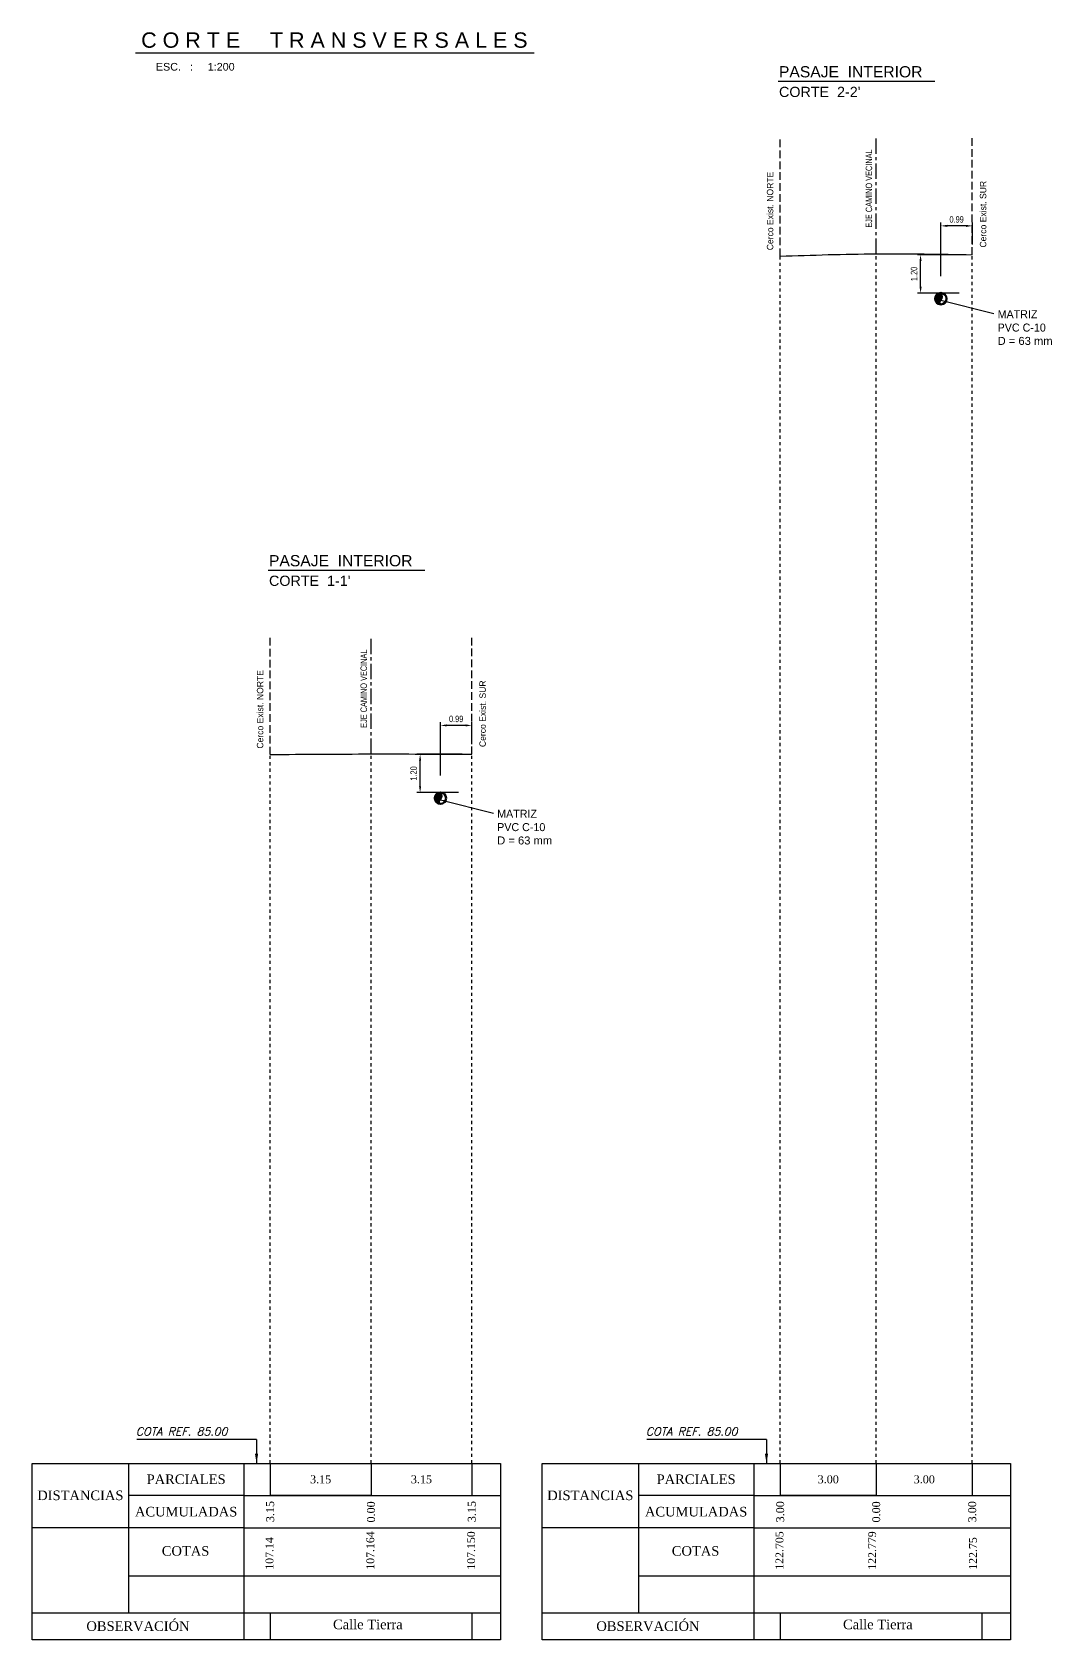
# Model space of a CAD drawing. Header units: metres. Extents: x 244933 to 246143, y 6126180 to 6128142.
# Drawn here: x 245228.3 to 245260.1, y 6126192.9 to 6126243.1 of the extents above; entities that cross this region are included whole.
import ezdxf

# ---------------------------------------------------------------- set-up
doc = ezdxf.new("R2010")
doc.units = ezdxf.units.M
doc.header["$LTSCALE"] = 2
doc.header["$MEASUREMENT"] = 0
doc.header["$PDMODE"] = 34
doc.header["$PDSIZE"] = 0.066667
for name, pattern in [('ACAD_ISO02W100', [15, 12, -3]), ('ACAD_ISO04W100', [30, 24, -3, 0, -3]), ('CENTER', [2, 1.25, -0.25, 0.25, -0.25])]:
    doc.linetypes.add(name, pattern=pattern)
doc.layers.get('Defpoints').update_dxf_attribs({"linetype": 'CONTINUOUS'})
for name, color, linetype in [('0_COTA', 7, 'CONTINUOUS'), ('0_TEXTO', 7, 'CONTINUOUS'), ('CB_CERCO-ALAMBRADO', 2, 'Cerco'), ('CERCO', 153, 'CERCO_A1'), ('CORTE-TRNV', 7, 'CONTINUOUS'), ('kilometro', 7, 'CONTINUOUS'), ('LONG_01-DIST-PAR', 7, 'CONTINUOUS'), ('LONG_02-DIST-ACUM', 7, 'CONTINUOUS'), ('TRANS_03-COTA-CANAL-BORDE', 7, 'CONTINUOUS'), ('TRANSVERSALES', 7, 'CONTINUOUS')]:
    doc.layers.add(name, color=color, linetype=linetype)
doc.layers.add('AS-PVC0200', color=1, linetype='CONTINUOUS', lineweight=50)
doc.styles.add('01_Párrafo', font='ARIALN.TTF', dxfattribs={"height": 0.002})
doc.styles.add('2-100', font='ARIALN.TTF', dxfattribs={"height": 0.2})
doc.styles.add('ARIAL', font='arial.ttf', dxfattribs={"height": 7})
doc.styles.add('estilo2', font='romantic.ttf')
doc.styles.add('ITALIC', font='ITALIC')
doc.linetypes.add('Cerco', pattern='A,0.0123,[130,ltypeshp.shx,S=0.001,R=-45,X=0,Y=0],0,[130,ltypeshp.shx,S=0.001,R=45,X=0,Y=0],0.0001', length=0.0124)
doc.linetypes.add('CERCO_A1', pattern='A,7.5,["X",Standard,S=2,R=0,X=0,Y=-1],7.5', length=15)
doc.dimstyles.new('100', dxfattribs={"dimscale": 100, "dimtxt": 0.2, "dimasz": 0.002, "dimexe": 0.001, "dimexo": 0.003, "dimgap": 0.001, "dimtad": 1, "dimzin": 0, "dimdsep": 46, "dimtxsty": '2-100', "dimcen": 0, "dimclrd": 256, "dimclre": 256, "dimclrt": 256, "dimadec": 0, "dimazin": 0, "dimtfac": 1, "dimtix": 1, "dimtmove": 0, "dimatfit": 2, "dimfxl": 1, "dimtolj": 1, "dimtzin": 0, "dimarcsym": 0})
doc.dimstyles.new('100$7', dxfattribs={"dimscale": 100, "dimtxt": 0.2, "dimasz": 0.002, "dimexe": 0.001, "dimexo": 0.004, "dimgap": 0.001, "dimtad": 0, "dimzin": 0, "dimdsep": 46, "dimtxsty": '2-100', "dimcen": 0, "dimclrd": 256, "dimclre": 256, "dimclrt": 256, "dimadec": 0, "dimazin": 0, "dimtfac": 1, "dimtmove": 0, "dimatfit": 2, "dimfxl": 1, "dimtolj": 1, "dimtzin": 0, "dimarcsym": 0})
doc.dimstyles.new('Dim_Trans-100-Acum', dxfattribs={"dimscale": 100, "dimtxt": 0.002, "dimasz": 0.002, "dimexe": 0.001, "dimexo": 0.003, "dimgap": 0.001, "dimtad": 0, "dimjust": 4, "dimzin": 0, "dimdsep": 46, "dimtxsty": 'Standard', "dimblk": 'NONE', "dimcen": 0, "dimse1": 1, "dimse2": 1, "dimsd1": 1, "dimsd2": 1, "dimclrd": 256, "dimclre": 256, "dimclrt": 256, "dimadec": 0, "dimazin": 0, "dimtp": 95, "dimtfac": 1, "dimtix": 1, "dimtofl": 0, "dimtmove": 1, "dimatfit": 2, "dimldrblk": 'NONE', "dimfxl": 0.003, "dimfxlon": 1, "dimtolj": 1, "dimtzin": 12, "dimlwd": -1, "dimlwe": -1, "dimarcsym": 0})

# ---------------------------------------------------------------- blocks, each defined once
blk = doc.blocks.new('*D107')
at = {"layer": 'Defpoints', "color": 0, "transparency": 16777216}
for p in [(245238.847, 6126198.419), (245238.847, 6126198.419), (245238.847, 6126197.419)]:
    blk.add_point(p, dxfattribs=at)
at = {"layer": 'LONG_02-DIST-ACUM', "transparency": 16777216}
for q in [(245238.747, 6126197.419), (245238.947, 6126197.419)]:
    blk.add_line((245238.847, 6126197.419), q, dxfattribs=at)
at = {"layer": 'LONG_02-DIST-ACUM', "transparency": 16777216, "insert": (245238.847, 6126196.904), "char_height": 0.25, "attachment_point": 5, "rotation": 90, "style": 'estilo2'}
blk.add_mtext('\\A1;0.00', dxfattribs=at)
blk = doc.blocks.new('_None')
blk = doc.blocks.new('*D108')
at = {"layer": 'Defpoints', "color": 0, "transparency": 16777216}
for p in [(245238.847, 6126198.419), (245238.847, 6126198.419), (245238.847, 6126197.419)]:
    blk.add_point(p, dxfattribs=at)
at = {"layer": 'LONG_02-DIST-ACUM', "transparency": 16777216}
for q in [(245238.747, 6126197.419), (245238.947, 6126197.419)]:
    blk.add_line((245238.847, 6126197.419), q, dxfattribs=at)
at = {"layer": 'LONG_02-DIST-ACUM', "transparency": 16777216, "insert": (245238.847, 6126196.904), "char_height": 0.25, "attachment_point": 5, "rotation": 90, "style": 'estilo2'}
blk.add_mtext('\\A1;0.00', dxfattribs=at)
blk = doc.blocks.new('*D109')
at = {"layer": 'Defpoints', "color": 0, "transparency": 16777216}
for p in [(245235.697, 6126198.419), (245238.847, 6126198.419), (245235.697, 6126197.419)]:
    blk.add_point(p, dxfattribs=at)
at = {"layer": 'LONG_02-DIST-ACUM', "transparency": 16777216}
blk.add_line((245238.847, 6126197.419), (245235.697, 6126197.419), dxfattribs=at)
at = {"layer": 'LONG_02-DIST-ACUM', "transparency": 16777216, "insert": (245235.697, 6126196.915), "char_height": 0.25, "attachment_point": 5, "rotation": 90, "style": 'estilo2'}
blk.add_mtext('\\A1;3.15', dxfattribs=at)
blk = doc.blocks.new('*D102')
at = {"layer": '0_COTA', "lineweight": -2, "transparency": 16777216}
for p, q in [((245241.695, 6126220.567), (245240.28, 6126220.567)), ((245240.38, 6126219.569), (245240.38, 6126220.367)), ((245241.584, 6126219.369), (245240.28, 6126219.369))]:
    blk.add_line(p, q, dxfattribs=at)
at = {"layer": '0_COTA', "transparency": 16777216}
for points in [[(245240.347, 6126220.367), (245240.413, 6126220.367), (245240.38, 6126220.567)], [(245240.347, 6126219.569), (245240.413, 6126219.569), (245240.38, 6126219.369)]]:
    blk.add_solid(points, dxfattribs=at)
at = {"layer": 'Defpoints', "color": 0, "transparency": 16777216}
for p in [(245240.38, 6126220.567), (245241.995, 6126220.567), (245241.884, 6126219.369)]:
    blk.add_point(p, dxfattribs=at)
at = {"layer": '0_COTA', "transparency": 16777216, "insert": (245240.178, 6126219.968), "char_height": 0.2, "attachment_point": 5, "rotation": 90, "style": '2-100'}
blk.add_mtext('\\A1;1.20', dxfattribs=at)
blk = doc.blocks.new('*D103')
at = {"layer": '0_COTA', "lineweight": -2, "transparency": 16777216}
for p, q in [((245241.013, 6126219.902), (245241.013, 6126221.568)), ((245241.799, 6126221.468), (245241.213, 6126221.468)), ((245241.999, 6126220.882), (245241.999, 6126221.568))]:
    blk.add_line(p, q, dxfattribs=at)
at = {"layer": '0_COTA', "transparency": 16777216}
for points in [[(245241.213, 6126221.501), (245241.213, 6126221.435), (245241.013, 6126221.468)], [(245241.799, 6126221.501), (245241.799, 6126221.435), (245241.999, 6126221.468)]]:
    blk.add_solid(points, dxfattribs=at)
at = {"layer": 'Defpoints', "color": 0, "transparency": 16777216}
for p in [(245241.013, 6126221.468), (245241.999, 6126220.582), (245241.013, 6126219.602)]:
    blk.add_point(p, dxfattribs=at)
at = {"layer": '0_COTA', "transparency": 16777216, "insert": (245241.506, 6126221.67), "char_height": 0.2, "attachment_point": 5, "style": '2-100'}
blk.add_mtext('\\A1;0.99', dxfattribs=at)
blk = doc.blocks.new('*D104')
at = {"layer": 'Defpoints', "color": 0, "transparency": 16777216}
for p in [(245235.697, 6126198.419), (245238.847, 6126198.419), (245235.697, 6126197.919)]:
    blk.add_point(p, dxfattribs=at)
at = {"layer": 'LONG_02-DIST-ACUM', "transparency": 16777216, "insert": (245237.272, 6126197.919), "char_height": 0.25, "attachment_point": 5, "style": 'estilo2'}
blk.add_mtext('\\A1;3.15', dxfattribs=at)
blk = doc.blocks.new('*D105')
at = {"layer": 'Defpoints', "color": 0, "transparency": 16777216}
for p in [(245238.847, 6126198.419), (245241.997, 6126198.419), (245238.847, 6126197.919)]:
    blk.add_point(p, dxfattribs=at)
at = {"layer": 'LONG_02-DIST-ACUM', "transparency": 16777216, "insert": (245240.422, 6126197.919), "char_height": 0.25, "attachment_point": 5, "style": 'estilo2'}
blk.add_mtext('\\A1;3.15', dxfattribs=at)
blk = doc.blocks.new('*D106')
at = {"layer": 'Defpoints', "color": 0, "transparency": 16777216}
for p in [(245238.847, 6126198.419), (245241.997, 6126198.419), (245241.997, 6126197.419)]:
    blk.add_point(p, dxfattribs=at)
at = {"layer": 'LONG_02-DIST-ACUM', "transparency": 16777216}
blk.add_line((245238.847, 6126197.419), (245241.997, 6126197.419), dxfattribs=at)
at = {"layer": 'LONG_02-DIST-ACUM', "transparency": 16777216, "insert": (245241.997, 6126196.915), "char_height": 0.25, "attachment_point": 5, "rotation": 90, "style": 'estilo2'}
blk.add_mtext('\\A1;3.15', dxfattribs=at)
blk = doc.blocks.new('*D190')
at = {"layer": 'Defpoints', "color": 0, "transparency": 16777216}
for p in [(245254.63, 6126198.419), (245254.63, 6126198.419), (245254.63, 6126197.419)]:
    blk.add_point(p, dxfattribs=at)
at = {"layer": 'LONG_02-DIST-ACUM', "transparency": 16777216}
for q in [(245254.53, 6126197.419), (245254.73, 6126197.419)]:
    blk.add_line((245254.63, 6126197.419), q, dxfattribs=at)
at = {"layer": 'LONG_02-DIST-ACUM', "transparency": 16777216, "insert": (245254.63, 6126196.904), "char_height": 0.25, "attachment_point": 5, "rotation": 90, "style": 'estilo2'}
blk.add_mtext('\\A1;0.00', dxfattribs=at)
blk = doc.blocks.new('*D191')
at = {"layer": 'Defpoints', "color": 0, "transparency": 16777216}
for p in [(245254.63, 6126198.419), (245254.63, 6126198.419), (245254.63, 6126197.419)]:
    blk.add_point(p, dxfattribs=at)
at = {"layer": 'LONG_02-DIST-ACUM', "transparency": 16777216}
for q in [(245254.53, 6126197.419), (245254.73, 6126197.419)]:
    blk.add_line((245254.63, 6126197.419), q, dxfattribs=at)
at = {"layer": 'LONG_02-DIST-ACUM', "transparency": 16777216, "insert": (245254.63, 6126196.904), "char_height": 0.25, "attachment_point": 5, "rotation": 90, "style": 'estilo2'}
blk.add_mtext('\\A1;0.00', dxfattribs=at)
blk = doc.blocks.new('*D186')
at = {"layer": 'Defpoints', "color": 0, "transparency": 16777216}
for p in [(245251.63, 6126198.419), (245254.63, 6126198.419), (245251.63, 6126197.419)]:
    blk.add_point(p, dxfattribs=at)
at = {"layer": 'LONG_02-DIST-ACUM', "transparency": 16777216}
blk.add_line((245254.63, 6126197.419), (245251.63, 6126197.419), dxfattribs=at)
at = {"layer": 'LONG_02-DIST-ACUM', "transparency": 16777216, "insert": (245251.63, 6126196.908), "char_height": 0.25, "attachment_point": 5, "rotation": 90, "style": 'estilo2'}
blk.add_mtext('\\A1;3.00', dxfattribs=at)
blk = doc.blocks.new('*D187')
at = {"layer": 'Defpoints', "color": 0, "transparency": 16777216}
for p in [(245251.63, 6126198.419), (245254.63, 6126198.419), (245251.63, 6126197.919)]:
    blk.add_point(p, dxfattribs=at)
at = {"layer": 'LONG_02-DIST-ACUM', "transparency": 16777216, "insert": (245253.13, 6126197.919), "char_height": 0.25, "attachment_point": 5, "style": 'estilo2'}
blk.add_mtext('\\A1;3.00', dxfattribs=at)
blk = doc.blocks.new('*D188')
at = {"layer": 'Defpoints', "color": 0, "transparency": 16777216}
for p in [(245254.63, 6126198.419), (245257.63, 6126198.419), (245254.63, 6126197.919)]:
    blk.add_point(p, dxfattribs=at)
at = {"layer": 'LONG_02-DIST-ACUM', "transparency": 16777216, "insert": (245256.13, 6126197.919), "char_height": 0.25, "attachment_point": 5, "style": 'estilo2'}
blk.add_mtext('\\A1;3.00', dxfattribs=at)
blk = doc.blocks.new('*D189')
at = {"layer": 'Defpoints', "color": 0, "transparency": 16777216}
for p in [(245254.63, 6126198.419), (245257.63, 6126198.419), (245257.63, 6126197.419)]:
    blk.add_point(p, dxfattribs=at)
at = {"layer": 'LONG_02-DIST-ACUM', "transparency": 16777216}
blk.add_line((245254.63, 6126197.419), (245257.63, 6126197.419), dxfattribs=at)
at = {"layer": 'LONG_02-DIST-ACUM', "transparency": 16777216, "insert": (245257.63, 6126196.908), "char_height": 0.25, "attachment_point": 5, "rotation": 90, "style": 'estilo2'}
blk.add_mtext('\\A1;3.00', dxfattribs=at)
blk = doc.blocks.new('*D192')
at = {"layer": '0_COTA', "lineweight": -2, "transparency": 16777216}
for p, q in [((245257.33, 6126236.169), (245255.915, 6126236.169)), ((245256.015, 6126235.17), (245256.015, 6126235.969)), ((245257.218, 6126234.97), (245255.915, 6126234.97))]:
    blk.add_line(p, q, dxfattribs=at)
at = {"layer": '0_COTA', "transparency": 16777216}
for points in [[(245255.981, 6126235.969), (245256.048, 6126235.969), (245256.015, 6126236.169)], [(245255.981, 6126235.17), (245256.048, 6126235.17), (245256.015, 6126234.97)]]:
    blk.add_solid(points, dxfattribs=at)
at = {"layer": 'Defpoints', "color": 0, "transparency": 16777216}
for p in [(245256.015, 6126236.169), (245257.63, 6126236.169), (245257.518, 6126234.97)]:
    blk.add_point(p, dxfattribs=at)
at = {"layer": '0_COTA', "transparency": 16777216, "insert": (245255.812, 6126235.57), "char_height": 0.2, "attachment_point": 5, "rotation": 90, "style": '2-100'}
blk.add_mtext('\\A1;1.20', dxfattribs=at)
blk = doc.blocks.new('*D193')
at = {"layer": '0_COTA', "lineweight": -2, "transparency": 16777216}
for p, q in [((245256.648, 6126235.504), (245256.648, 6126237.17)), ((245257.434, 6126237.07), (245256.848, 6126237.07)), ((245257.634, 6126236.484), (245257.634, 6126237.17))]:
    blk.add_line(p, q, dxfattribs=at)
at = {"layer": '0_COTA', "transparency": 16777216}
for points in [[(245256.848, 6126237.103), (245256.848, 6126237.036), (245256.648, 6126237.07)], [(245257.434, 6126237.103), (245257.434, 6126237.036), (245257.634, 6126237.07)]]:
    blk.add_solid(points, dxfattribs=at)
at = {"layer": 'Defpoints', "color": 0, "transparency": 16777216}
for p in [(245256.648, 6126237.07), (245257.634, 6126236.184), (245256.648, 6126235.204)]:
    blk.add_point(p, dxfattribs=at)
at = {"layer": '0_COTA', "transparency": 16777216, "insert": (245257.141, 6126237.272), "char_height": 0.2, "attachment_point": 5, "style": '2-100'}
blk.add_mtext('\\A1;0.99', dxfattribs=at)

msp = doc.modelspace()

# ---------------------------------------------------------------- hatches: boundary and pattern name
at = {"layer": 'CORTE-TRNV'}
h = msp.add_hatch(dxfattribs=at)
h.set_pattern_fill('ANSI31', color=8, scale=0.255, style=0)
h.set_pattern_definition([(45, (241821.376708, 6127426.286753), (-0.02253902865, 0.02253902865), [])])
h.paths.add_polyline_path([(245256.479, 6126234.797, 0.376871), (245256.634, 6126234.621, -0.501899), (245256.648, 6126234.746, 0.41225), (245256.657, 6126234.975, 0.414214)])
h = msp.add_hatch(dxfattribs=at)
h.set_pattern_fill('ANSI31', color=8, scale=0.255, style=0)
h.set_pattern_definition([(45, (241805.742083, 6127410.685043), (-0.02253902865, 0.02253902865), [])])
h.paths.add_polyline_path([(245240.845, 6126219.195, 0.376871), (245241, 6126219.019, -0.501899), (245241.013, 6126219.145, 0.41225), (245241.022, 6126219.373, 0.414214)])

# ---------------------------------------------------------------- linework, layer by layer
at = {"layer": 'AS-PVC0200'}
for centre in [(245256.648, 6126234.797), (245241.013, 6126219.195)]:
    msp.add_circle(centre, 0.178, dxfattribs=at)
at = {"layer": 'CB_CERCO-ALAMBRADO', "color": 3, "linetype": 'ACAD_ISO02W100', "ltscale": 0.01}
for points in [[(245251.63, 6126236.124), (245251.63, 6126239.769)], [(245257.63, 6126236.169), (245257.629, 6126239.805)], [(245235.697, 6126220.559), (245235.697, 6126224.204)], [(245241.995, 6126220.567), (245241.994, 6126224.204)]]:
    msp.add_lwpolyline(points, dxfattribs=at)
at = {"layer": 'CB_CERCO-ALAMBRADO', "color": 3, "linetype": 'ACAD_ISO04W100', "ltscale": 0.01}
for points in [[(245254.63, 6126236.198), (245254.63, 6126239.826)], [(245238.847, 6126220.576), (245238.847, 6126224.204)]]:
    msp.add_lwpolyline(points, dxfattribs=at)
at = {"layer": 'CERCO'}
msp.add_spline([(245251.63, 6126236.124), (245254.63, 6126236.198), (245257.63, 6126236.169)], degree=3, dxfattribs=at)
msp.add_open_spline([(245235.697, 6126220.559), (245236.747, 6126220.568), (245238.846, 6126220.582), (245240.946, 6126220.573), (245241.995, 6126220.567)], degree=3, knots=[0.827506, 0.827506, 0.827506, 0.827506, 3.977561, 7.125618, 7.125618, 7.125618, 7.125618], dxfattribs=at)
at = {"layer": 'CORTE-TRNV'}
msp.add_line((245231.491, 6126242.475), (245243.948, 6126242.475), dxfattribs=at)
at = {"layer": 'CORTE-TRNV', "color": 7}
for p, q in [((245251.563, 6126241.588), (245256.457, 6126241.588)), ((245235.63, 6126226.319), (245240.524, 6126226.319))]:
    msp.add_line(p, q, dxfattribs=at)
at = {"layer": 'CORTE-TRNV', "color": 5}
for points in [[(245242.892, 6126198.419), (245242.892, 6126192.908), (245228.259, 6126192.908), (245228.259, 6126198.419), (245235.697, 6126198.419)], [(245234.87, 6126198.419), (245234.87, 6126192.908)], [(245258.825, 6126198.419), (245258.825, 6126192.908), (245244.192, 6126192.908), (245244.192, 6126198.419), (245251.63, 6126198.419)], [(245250.802, 6126198.419), (245250.802, 6126192.908)]]:
    msp.add_lwpolyline(points, dxfattribs=at)
at = {"layer": 'CORTE-TRNV', "color": 7}
for centre, radius, start, end in [((245256.537, 6126234.865), 0.162, 312.8368, 42.4525), ((245256.688, 6126234.679), 0.0786, 120.5553, 227.1634), ((245241.053, 6126219.077), 0.0786, 120.5553, 227.1634), ((245240.903, 6126219.263), 0.162, 312.8368, 42.4525)]:
    msp.add_arc(centre, radius, start, end, dxfattribs=at)
at = {"layer": 'kilometro'}
for p, q in [((245235.697, 6126193.751), (245235.697, 6126192.908)), ((245241.997, 6126193.751), (245241.997, 6126192.908)), ((245251.63, 6126193.751), (245251.63, 6126192.908)), ((245257.93, 6126193.751), (245257.93, 6126192.908))]:
    msp.add_line(p, q, dxfattribs=at)
at = {"layer": 'LONG_01-DIST-PAR'}
for p, q in [((245235.697, 6126198.419), (245235.697, 6126197.419)), ((245241.997, 6126198.419), (245241.997, 6126197.419)), ((245241.997, 6126198.419), (245241.997, 6126197.419)), ((245251.63, 6126198.419), (245251.63, 6126197.419)), ((245257.63, 6126198.419), (245257.63, 6126197.419)), ((245257.63, 6126198.419), (245257.63, 6126197.419))]:
    msp.add_line(p, q, dxfattribs=at)
at = {"layer": 'TRANSVERSALES', "color": 8, "linetype": 'CENTER', "ltscale": 0.004}
for p, q in [((245251.63, 6126198.419), (245251.63, 6126236.124)), ((245254.63, 6126198.419), (245254.63, 6126236.198)), ((245257.63, 6126198.419), (245257.63, 6126236.169)), ((245235.697, 6126198.419), (245235.697, 6126220.559)), ((245238.847, 6126198.419), (245238.847, 6126220.559)), ((245241.999, 6126198.419), (245241.995, 6126220.567))]:
    msp.add_line(p, q, dxfattribs=at)
at = {"layer": 'TRANSVERSALES'}
for p, q in [((245235.27, 6126199.169), (245231.526, 6126199.169)), ((245251.202, 6126199.169), (245247.459, 6126199.169)), ((245228.259, 6126198.419), (245242.892, 6126198.419)), ((245231.27, 6126198.419), (245231.27, 6126196.919)), ((245235.697, 6126198.419), (245235.697, 6126197.419)), ((245238.847, 6126198.419), (245238.847, 6126197.419)), ((245244.192, 6126198.419), (245258.825, 6126198.419)), ((245247.202, 6126198.419), (245247.202, 6126196.919)), ((245251.63, 6126198.419), (245251.63, 6126197.419)), ((245254.63, 6126198.419), (245254.63, 6126197.419)), ((245234.87, 6126197.419), (245231.27, 6126197.419)), ((245234.87, 6126197.419), (245242.892, 6126197.419)), ((245250.802, 6126197.419), (245247.202, 6126197.419)), ((245250.802, 6126197.419), (245258.825, 6126197.419)), ((245231.27, 6126196.919), (245231.27, 6126193.751)), ((245247.202, 6126196.919), (245247.202, 6126193.751)), ((245234.87, 6126196.408), (245228.259, 6126196.408)), ((245234.87, 6126196.408), (245242.892, 6126196.408)), ((245250.802, 6126196.408), (245244.192, 6126196.408)), ((245250.802, 6126196.408), (245258.825, 6126196.408)), ((245231.27, 6126194.908), (245242.892, 6126194.908)), ((245247.202, 6126194.908), (245258.825, 6126194.908)), ((245228.259, 6126193.751), (245242.892, 6126193.751)), ((245244.192, 6126193.751), (245258.825, 6126193.751))]:
    msp.add_line(p, q, dxfattribs=at)
for points in [[(245235.27, 6126199.169), (245235.27, 6126198.419)], [(245251.202, 6126199.169), (245251.202, 6126198.419)], [(245234.87, 6126198.419), (245234.87, 6126194.908)], [(245250.802, 6126198.419), (245250.802, 6126194.908)]]:
    msp.add_lwpolyline(points, dxfattribs=at)
for points in [[(245235.32, 6126198.719), (245235.27, 6126198.419), (245235.22, 6126198.719)], [(245251.252, 6126198.719), (245251.202, 6126198.419), (245251.152, 6126198.719)]]:
    msp.add_solid(points, dxfattribs=at)

# ---------------------------------------------------------------- texts
at = {"layer": '0_TEXTO', "style": '01_Párrafo'}
for p in [(245254.501, 6126237.014), (245238.718, 6126221.393)]:
    msp.add_text('EJE CAMINO VECINAL', height=0.2, rotation=90, dxfattribs=at).set_placement(p)
at = {"layer": 'CORTE-TRNV', "color": 5, "style": 'ARIAL'}
msp.add_text('C O R T E     T R A N S V E R S A L E S', height=0.48, dxfattribs=at).set_placement((245231.666, 6126242.633))
at = {"layer": 'CORTE-TRNV', "color": 7, "style": 'ARIAL'}
for s, height, p in [('ESC.   :     1:200', 0.24, (245232.126, 6126241.919)), ('PASAJE  INTERIOR ', 0.35, (245251.591, 6126241.708)), ("CORTE  2-2'", 0.32, (245251.593, 6126241.094)), ('PASAJE  INTERIOR ', 0.35, (245235.659, 6126226.438)), ("CORTE  1-1'", 0.32, (245235.66, 6126225.825))]:
    msp.add_text(s, height=height, dxfattribs=at).set_placement(p)
at = {"layer": 'CORTE-TRNV', "color": 7, "char_height": 0.25, "attachment_point": 4, "style": 'ARIAL'}
for insert in [(245258.422, 6126233.892), (245242.787, 6126218.29)]:
    msp.add_mtext('{\\fCentury Gothic|b0|i0|c0|p34;\\C256;MATRIZ\\PPVC C-10 \\P\\A1;\\fArial|b0|i0|c0|p34;\\C7;D = 63 mm}', dxfattribs=dict(at, insert=insert))
at = {"layer": 'LONG_02-DIST-ACUM', "style": 'estilo2'}
for s, p in [('107.14', (245235.796, 6126195.097, 0.489)), ('107.164', (245238.946, 6126195.097, 0.489)), ('107.150', (245242.096, 6126195.097, 0.489)), ('122.705', (245251.729, 6126195.097, 0.489)), ('122.779', (245254.624, 6126195.097, 0.489)), ('122.75', (245257.774, 6126195.097, 0.489))]:
    msp.add_text(s, height=0.2446, rotation=90, dxfattribs=at).set_placement(p)
at = {"layer": 'TRANS_03-COTA-CANAL-BORDE'}
for s, p in [('Cerco Exist. NORTE', (245251.413, 6126236.309)), ('Cerco Exist. SUR', (245258.067, 6126236.394)), ('Cerco Exist. NORTE', (245235.48, 6126220.744)), ('Cerco Exist. SUR', (245242.433, 6126220.792))]:
    msp.add_text(s, height=0.2, rotation=90, dxfattribs=at).set_placement(p)
at = {"layer": 'TRANSVERSALES'}
for s, height, style, p in [('COTA REF. 85.00', 0.25, 'ITALIC', (245231.5, 6126199.29)), ('COTA REF. 85.00', 0.25, 'ITALIC', (245247.433, 6126199.29)), ('Calle Tierra', 0.3, 'estilo2', (245237.659, 6126193.24)), ('Calle Tierra', 0.3, 'estilo2', (245253.592, 6126193.24))]:
    msp.add_text(s, height=height, dxfattribs=dict(at, style=style)).set_placement(p)
at = {"layer": 'TRANSVERSALES', "char_height": 0.3, "width": 3.6, "attachment_point": 5, "style": 'estilo2'}
for s, insert in [('\\pxqc;PARCIALES', (245233.07, 6126197.922)), ('\\pxqc;PARCIALES', (245249.002, 6126197.922)), ('\\pxqc;DISTANCIAS', (245229.765, 6126197.419)), ('\\pxqc;DISTANCIAS', (245245.697, 6126197.419)), ('\\pxqc;ACUMULADAS', (245233.07, 6126196.909)), ('\\pxqc;ACUMULADAS', (245249.002, 6126196.909)), ('\\pxqc;COTAS', (245233.052, 6126195.683)), ('\\pxqc;COTAS', (245248.985, 6126195.683)), ('OBSERVACIÓN', (245231.565, 6126193.333)), ('OBSERVACIÓN', (245247.497, 6126193.333))]:
    msp.add_mtext(s, dxfattribs=dict(at, insert=insert))

# ---------------------------------------------------------------- dimensions: what is measured, and where the dimension line sits
at = {"layer": '0_COTA'}
for base, p1, p2, picture, middle in [((245256.648, 6126237.07), (245257.634, 6126236.184), (245256.648, 6126235.204), '*D193', (245257.141, 6126237.272)), ((245241.013, 6126221.468), (245241.999, 6126220.582), (245241.013, 6126219.602), '*D103', (245241.506, 6126221.67))]:
    dim = msp.add_linear_dim(base=base, p1=p1, p2=p2, dimstyle='100', override={"dimtmove": 1, "dimatfit": 3}, dxfattribs=at)
    dim.commit()
    dim.dimension.update_dxf_attribs({"geometry": picture, "text_midpoint": middle})
for base, p1, p2, picture, middle in [((245256.015, 6126236.169), (245257.518, 6126234.97), (245257.63, 6126236.169), '*D192', (245255.812, 6126235.57)), ((245240.38, 6126220.567), (245241.884, 6126219.369), (245241.995, 6126220.567), '*D102', (245240.178, 6126219.968))]:
    dim = msp.add_linear_dim(base=base, p1=p1, p2=p2, angle=90, dimstyle='100', override={"dimtmove": 1, "dimatfit": 3}, dxfattribs=at)
    dim.commit()
    dim.dimension.update_dxf_attribs({"geometry": picture, "text_midpoint": middle})
at = {"layer": 'LONG_02-DIST-ACUM'}
for base, p1, p2, picture, middle in [((245235.697, 6126197.419), (245238.847, 6126198.419), (245235.697, 6126198.419), '*D109', (245235.697, 6126196.915)), ((245238.84704675, 6126197.41909356), (245238.84704676, 6126198.41909352), (245238.84704675, 6126198.41909354), '*D108', (245238.84704675, 6126196.90437463)), ((245241.997, 6126197.419), (245238.847, 6126198.419), (245241.997, 6126198.419), '*D106', (245241.997, 6126196.915)), ((245251.63, 6126197.419), (245254.63, 6126198.419), (245251.63, 6126198.419), '*D186', (245251.63, 6126196.908)), ((245254.629707551, 6126197.419093437), (245254.629707552, 6126198.419093398), (245254.629707551, 6126198.419093418), '*D191', (245254.629707551, 6126196.904374503)), ((245257.63, 6126197.419), (245254.63, 6126198.419), (245257.63, 6126198.419), '*D189', (245257.63, 6126196.908))]:
    dim = msp.add_linear_dim(base=base, p1=p1, p2=p2, angle=180, dimstyle='Dim_Trans-100-Acum', override={"dimtxt": 0.0025, "dimasz": 0.001, "dimtxsty": 'estilo2'}, dxfattribs=at)
    dim.commit()
    dim.dimension.update_dxf_attribs({"geometry": picture, "text_midpoint": middle})
for base, p1, p2, override, picture, middle in [((245235.697, 6126197.919), (245238.847, 6126198.419), (245235.697, 6126198.419), {"dimtxt": 0.0025, "dimasz": 0.001, "dimjust": 0, "dimtxsty": 'estilo2'}, '*D104', (245237.272, 6126197.919)), ((245238.847046756, 6126197.419093526), (245238.847046756, 6126198.419093548), (245238.847046756, 6126198.419093548), {"dimtxt": 0.0025, "dimasz": 0.001, "dimtxsty": 'estilo2'}, '*D107', (245238.847046756, 6126196.904374591)), ((245238.847, 6126197.919), (245241.997, 6126198.419), (245238.847, 6126198.419), {"dimtxt": 0.0025, "dimasz": 0.001, "dimjust": 0, "dimtxsty": 'estilo2'}, '*D105', (245240.422, 6126197.919)), ((245251.63, 6126197.919), (245254.63, 6126198.419), (245251.63, 6126198.419), {"dimtxt": 0.0025, "dimasz": 0.001, "dimjust": 0, "dimtxsty": 'estilo2'}, '*D187', (245253.13, 6126197.919)), ((245254.629707552, 6126197.419093401), (245254.629707552, 6126198.419093424), (245254.629707552, 6126198.419093424), {"dimtxt": 0.0025, "dimasz": 0.001, "dimtxsty": 'estilo2'}, '*D190', (245254.629707552, 6126196.904374466)), ((245254.63, 6126197.919), (245257.63, 6126198.419), (245254.63, 6126198.419), {"dimtxt": 0.0025, "dimasz": 0.001, "dimjust": 0, "dimtxsty": 'estilo2'}, '*D188', (245256.13, 6126197.919))]:
    dim = msp.add_linear_dim(base=base, p1=p1, p2=p2, dimstyle='Dim_Trans-100-Acum', override=override, dxfattribs=at)
    dim.commit()
    dim.dimension.update_dxf_attribs({"geometry": picture, "text_midpoint": middle})

# ---------------------------------------------------------------- leaders
at = {"layer": 'TRANSVERSALES'}
for points in [[(245256.648, 6126234.746), (245258.304, 6126234.33)], [(245241.013, 6126219.145), (245242.669, 6126218.728)]]:
    msp.add_leader(points, dimstyle='100$7', dxfattribs=at)

doc.saveas('drawing.dxf')
